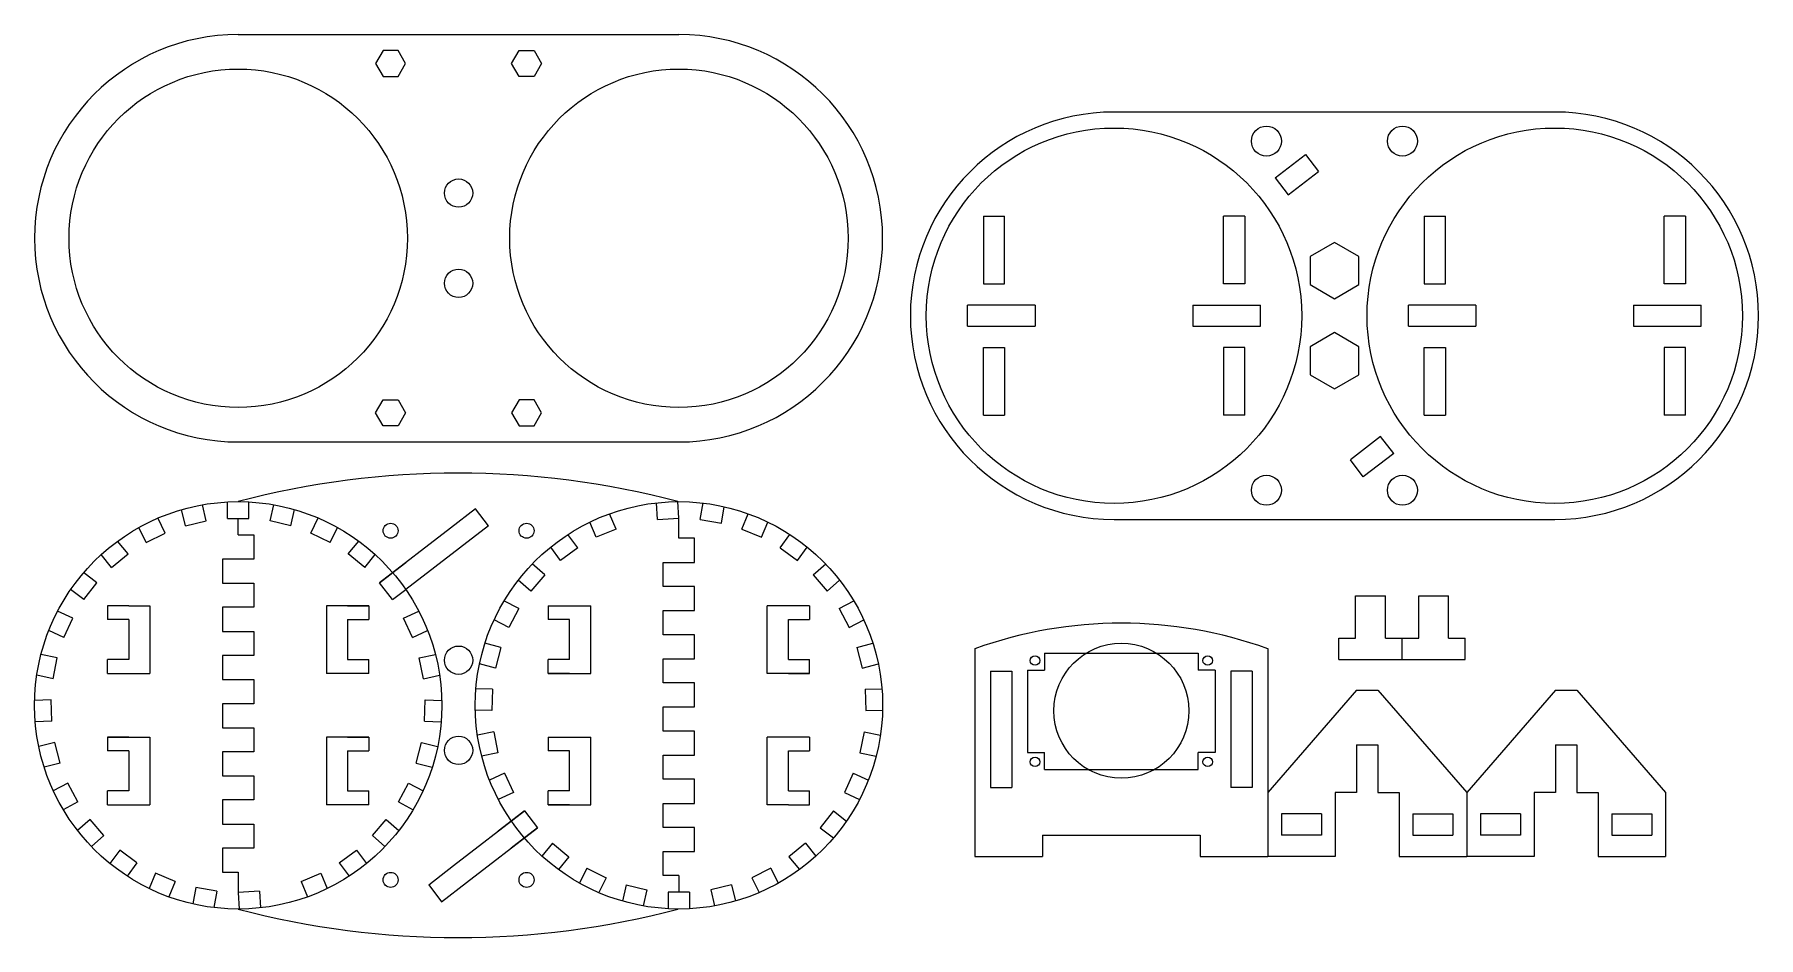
# Model space of a CAD drawing. Header units: inches. Extents: x 4.1 to 18.4, y -2.2 to 5.3.
import ezdxf

# ---------------------------------------------------------------- set-up
doc = ezdxf.new("R2010")
doc.units = ezdxf.units.IN
doc.header["$MEASUREMENT"] = 0

msp = doc.modelspace()

# ---------------------------------------------------------------- linework, layer by layer
for p, q in [((5.772, 5.307), (9.442, 5.307)), ((13.065, 4.662), (16.736, 4.662)), ((14.407, 4.112), (14.659, 4.307)), ((14.659, 4.307), (14.768, 4.166)), ((14.516, 3.972), (14.768, 4.166)), ((14.407, 4.112), (14.516, 3.972)), ((11.977, 3.794), (11.977, 3.231)), ((11.977, 3.794), (12.154, 3.794)), ((12.154, 3.231), (12.154, 3.794)), ((13.977, 3.231), (13.977, 3.794)), ((14.154, 3.794), (13.977, 3.794)), ((14.154, 3.794), (14.154, 3.231)), ((15.647, 3.794), (15.647, 3.231)), ((15.647, 3.794), (15.824, 3.794)), ((15.824, 3.231), (15.824, 3.794)), ((17.647, 3.231), (17.647, 3.794)), ((17.824, 3.794), (17.647, 3.794)), ((17.824, 3.794), (17.824, 3.231)), ((11.977, 3.231), (12.154, 3.231)), ((14.154, 3.231), (13.977, 3.231)), ((15.647, 3.231), (15.824, 3.231)), ((17.824, 3.231), (17.647, 3.231)), ((12.409, 3.054), (11.846, 3.054)), ((11.846, 2.877), (11.846, 3.054)), ((12.409, 3.054), (12.409, 2.877)), ((13.721, 3.054), (14.284, 3.054)), ((13.721, 3.054), (13.721, 2.877)), ((14.284, 2.877), (14.284, 3.054)), ((16.079, 3.054), (15.517, 3.054)), ((15.517, 2.877), (15.517, 3.054)), ((16.079, 3.054), (16.079, 2.877)), ((17.392, 3.054), (17.954, 3.054)), ((17.392, 3.054), (17.392, 2.877)), ((17.954, 2.877), (17.954, 3.054)), ((11.846, 2.877), (12.409, 2.877)), ((13.721, 2.877), (14.284, 2.877)), ((15.517, 2.877), (16.079, 2.877)), ((17.392, 2.877), (17.954, 2.877)), ((11.977, 2.137), (11.977, 2.7)), ((11.977, 2.7), (12.154, 2.7)), ((12.154, 2.7), (12.154, 2.137)), ((13.977, 2.7), (13.977, 2.137)), ((14.154, 2.7), (13.977, 2.7)), ((14.154, 2.137), (14.154, 2.7)), ((15.647, 2.137), (15.647, 2.7)), ((15.647, 2.7), (15.824, 2.7)), ((15.824, 2.7), (15.824, 2.137)), ((17.647, 2.7), (17.647, 2.137)), ((17.824, 2.7), (17.647, 2.7)), ((17.824, 2.137), (17.824, 2.7)), ((11.977, 2.137), (12.154, 2.137)), ((14.154, 2.137), (13.977, 2.137)), ((15.647, 2.137), (15.824, 2.137)), ((17.824, 2.137), (17.647, 2.137)), ((5.772, 1.914), (9.442, 1.914)), ((15.285, 1.959), (15.033, 1.765)), ((15.394, 1.818), (15.285, 1.959)), ((15.141, 1.624), (15.033, 1.765)), ((15.394, 1.818), (15.141, 1.624)), ((5.333, 1.216), (5.301, 1.351)), ((5.506, 1.257), (5.475, 1.391)), ((5.683, 1.277), (5.683, 1.415)), ((5.861, 1.277), (5.861, 1.415)), ((6.037, 1.257), (6.069, 1.391)), ((6.211, 1.216), (6.242, 1.351)), ((7.747, 1.357), (7.539, 1.197)), ((7.856, 1.216), (7.747, 1.357)), ((8.918, 1.189), (8.864, 1.316)), ((9.264, 1.269), (9.256, 1.407)), ((9.442, 1.279), (9.434, 1.418)), ((9.619, 1.269), (9.643, 1.406)), ((9.795, 1.239), (9.818, 1.375)), ((9.965, 1.189), (10.019, 1.316)), ((9.965, 1.189), (10.019, 1.316)), ((5.006, 1.078), (4.944, 1.202)), ((5.006, 1.078), (5.165, 1.156)), ((5.165, 1.156), (5.104, 1.281)), ((5.333, 1.216), (5.506, 1.257)), ((5.683, 1.277), (5.861, 1.277)), ((5.772, 1.14), (5.772, 1.279)), ((6.211, 1.216), (6.037, 1.257)), ((6.378, 1.156), (6.439, 1.281)), ((6.538, 1.078), (6.378, 1.156)), ((6.538, 1.078), (6.599, 1.202)), ((7.539, 1.197), (6.949, 0.742)), ((7.856, 1.216), (7.167, 0.685)), ((8.754, 1.12), (8.7, 1.247)), ((8.918, 1.189), (8.754, 1.12)), ((9.264, 1.269), (9.442, 1.279)), ((9.442, 1.112), (9.442, 1.279)), ((9.619, 1.269), (9.795, 1.239)), ((9.965, 1.189), (10.129, 1.12)), ((9.965, 1.189), (10.129, 1.12)), ((10.129, 1.12), (10.183, 1.247)), ((10.129, 1.12), (10.183, 1.247)), ((13.065, 1.269), (16.736, 1.269)), ((4.856, 0.982), (4.768, 1.089)), ((5.772, 1.14), (5.902, 1.14)), ((5.902, 1.14), (5.902, 0.939)), ((6.687, 0.982), (6.775, 1.089)), ((8.456, 0.927), (8.374, 1.039)), ((8.6, 1.032), (8.456, 0.927)), ((8.6, 1.032), (8.518, 1.144)), ((9.572, 1.112), (9.442, 1.112)), ((9.572, 0.911), (9.572, 1.112)), ((10.284, 1.032), (10.365, 1.144)), ((10.284, 1.032), (10.428, 0.927)), ((10.428, 0.927), (10.509, 1.039)), ((4.718, 0.869), (4.631, 0.976)), ((4.718, 0.869), (4.856, 0.982)), ((5.772, 0.939), (5.641, 0.939)), ((5.641, 0.939), (5.641, 0.738)), ((5.902, 0.939), (5.772, 0.939)), ((6.825, 0.869), (6.687, 0.982)), ((6.825, 0.869), (6.913, 0.976)), ((7.059, 0.826), (7.168, 0.911)), ((8.325, 0.807), (8.22, 0.898)), ((9.312, 0.711), (9.312, 0.911)), ((9.312, 0.911), (9.442, 0.911)), ((9.442, 0.911), (9.572, 0.911)), ((10.559, 0.807), (10.664, 0.898)), ((4.594, 0.742), (4.485, 0.826)), ((4.486, 0.601), (4.594, 0.742)), ((5.641, 0.738), (5.772, 0.738)), ((5.772, 0.738), (5.902, 0.738)), ((5.902, 0.738), (5.902, 0.538)), ((6.949, 0.742), (7.059, 0.826)), ((7.058, 0.601), (6.949, 0.742)), ((8.208, 0.673), (8.103, 0.763)), ((8.325, 0.807), (8.208, 0.673)), ((10.559, 0.807), (10.676, 0.673)), ((10.676, 0.673), (10.78, 0.763)), ((4.486, 0.601), (4.376, 0.685)), ((7.058, 0.601), (7.167, 0.685)), ((8.108, 0.526), (7.985, 0.591)), ((9.442, 0.711), (9.312, 0.711)), ((9.572, 0.711), (9.442, 0.711)), ((9.572, 0.51), (9.572, 0.711)), ((10.776, 0.526), (10.898, 0.591)), ((15.076, 0.456), (15.076, 0.634)), ((15.076, 0.634), (15.325, 0.634)), ((15.325, 0.456), (15.325, 0.634)), ((15.602, 0.456), (15.602, 0.634)), ((15.602, 0.634), (15.851, 0.634)), ((15.851, 0.456), (15.851, 0.634)), ((4.394, 0.448), (4.268, 0.506)), ((4.32, 0.287), (4.394, 0.448)), ((4.86, 0.55), (4.683, 0.55)), ((4.683, 0.55), (4.683, 0.435)), ((4.86, 0.435), (4.683, 0.435)), ((4.86, 0.55), (5.037, 0.55)), ((4.86, 0.435), (4.86, 0.102)), ((5.037, 0.55), (5.037, -0.013)), ((5.772, 0.538), (5.641, 0.538)), ((5.641, 0.538), (5.641, 0.337)), ((5.902, 0.538), (5.772, 0.538)), ((6.506, 0.55), (6.506, -0.013)), ((6.683, 0.55), (6.506, 0.55)), ((6.86, 0.55), (6.683, 0.55)), ((6.683, 0.55), (6.86, 0.55)), ((6.683, 0.435), (6.683, 0.102)), ((6.683, 0.435), (6.86, 0.435)), ((6.86, 0.55), (6.86, 0.435)), ((7.149, 0.448), (7.275, 0.506)), ((7.223, 0.287), (7.149, 0.448)), ((8.025, 0.369), (7.902, 0.433)), ((8.108, 0.526), (8.025, 0.369)), ((8.353, 0.55), (8.707, 0.55)), ((8.353, 0.55), (8.53, 0.55)), ((8.353, 0.55), (8.353, 0.435)), ((8.53, 0.435), (8.353, 0.435)), ((8.53, 0.102), (8.53, 0.435)), ((8.707, -0.013), (8.707, 0.55)), ((9.312, 0.309), (9.312, 0.51)), ((9.312, 0.51), (9.442, 0.51)), ((9.442, 0.51), (9.572, 0.51)), ((10.176, -0.013), (10.176, 0.55)), ((10.53, 0.55), (10.176, 0.55)), ((10.53, 0.55), (10.353, 0.55)), ((10.353, 0.102), (10.353, 0.435)), ((10.353, 0.435), (10.53, 0.435)), ((10.53, 0.55), (10.53, 0.435)), ((10.776, 0.526), (10.859, 0.369)), ((10.859, 0.369), (10.981, 0.433)), ((15.076, 0.279), (15.076, 0.456)), ((15.325, 0.279), (15.325, 0.456)), ((15.602, 0.279), (15.602, 0.456)), ((15.851, 0.279), (15.851, 0.456)), ((4.32, 0.287), (4.194, 0.344)), ((5.641, 0.337), (5.772, 0.337)), ((5.772, 0.337), (5.902, 0.337)), ((5.902, 0.337), (5.902, 0.136)), ((7.223, 0.287), (7.349, 0.344)), ((9.442, 0.309), (9.312, 0.309)), ((9.572, 0.309), (9.442, 0.309)), ((9.572, 0.109), (9.572, 0.309)), ((4.265, 0.117), (4.129, 0.145)), ((4.265, 0.117), (4.129, 0.145)), ((7.278, 0.117), (7.414, 0.145)), ((7.278, 0.117), (7.414, 0.145)), ((7.96, 0.203), (7.826, 0.238)), ((7.96, 0.203), (7.915, 0.031)), ((10.923, 0.203), (11.057, 0.238)), ((10.923, 0.203), (10.969, 0.031)), ((11.907, 0.193), (11.907, -1.537)), ((12.486, 0.156), (13.765, 0.156)), ((12.486, 0.156), (12.486, 0.015)), ((13.765, 0.156), (13.765, 0.015)), ((14.345, 0.193), (14.345, -1.537)), ((14.938, 0.102), (14.938, 0.279)), ((14.938, 0.279), (15.076, 0.279)), ((15.325, 0.279), (15.464, 0.279)), ((15.464, 0.102), (15.464, 0.279)), ((15.464, 0.279), (15.602, 0.279)), ((15.851, 0.279), (15.99, 0.279)), ((15.99, 0.102), (15.99, 0.279)), ((4.23, -0.057), (4.265, 0.117)), ((4.23, -0.057), (4.265, 0.117)), ((4.86, 0.102), (4.683, 0.102)), ((4.683, -0.013), (4.683, 0.102)), ((5.772, 0.136), (5.641, 0.136)), ((5.641, 0.136), (5.641, -0.064)), ((5.902, 0.136), (5.772, 0.136)), ((6.683, 0.102), (6.86, 0.102)), ((6.86, -0.013), (6.86, 0.102)), ((7.314, -0.057), (7.278, 0.117)), ((7.314, -0.057), (7.278, 0.117)), ((7.915, 0.031), (7.781, 0.066)), ((8.53, 0.102), (8.353, 0.102)), ((8.353, -0.013), (8.353, 0.102)), ((9.312, -0.092), (9.312, 0.109)), ((9.312, 0.109), (9.442, 0.109)), ((9.442, 0.109), (9.572, 0.109)), ((10.353, 0.102), (10.53, 0.102)), ((10.53, -0.013), (10.53, 0.102)), ((10.969, 0.031), (11.103, 0.066)), ((12.037, 0.007), (12.214, 0.007)), ((12.037, 0.007), (12.037, -0.962)), ((12.214, 0.007), (12.214, -0.962)), ((12.345, 0.015), (12.486, 0.015)), ((12.345, 0.015), (12.345, -0.671)), ((13.907, 0.015), (13.765, 0.015)), ((13.907, 0.015), (13.907, -0.671)), ((14.037, 0.007), (14.037, -0.962)), ((14.215, 0.007), (14.037, 0.007)), ((14.215, 0.007), (14.215, -0.962)), ((14.938, 0.102), (15.464, 0.102)), ((15.464, 0.102), (15.602, 0.102)), ((15.602, 0.102), (15.851, 0.102)), ((15.851, 0.102), (15.99, 0.102)), ((4.23, -0.057), (4.094, -0.029)), ((4.23, -0.057), (4.094, -0.029)), ((4.683, -0.013), (5.037, -0.013)), ((5.641, -0.064), (5.772, -0.064)), ((5.772, -0.064), (5.902, -0.064)), ((5.902, -0.064), (5.902, -0.265)), ((6.86, -0.013), (6.506, -0.013)), ((6.86, -0.013), (6.683, -0.013)), ((7.314, -0.057), (7.449, -0.029)), ((7.314, -0.057), (7.449, -0.029)), ((7.89, -0.145), (7.751, -0.141)), ((8.353, -0.013), (8.53, -0.013)), ((8.53, -0.013), (8.353, -0.013)), ((8.53, -0.013), (8.707, -0.013)), ((9.442, -0.092), (9.312, -0.092)), ((9.572, -0.092), (9.442, -0.092)), ((9.572, -0.292), (9.572, -0.092)), ((10.353, -0.013), (10.176, -0.013)), ((10.353, -0.013), (10.53, -0.013)), ((10.53, -0.013), (10.353, -0.013)), ((10.994, -0.145), (11.132, -0.141)), ((4.214, -0.234), (4.076, -0.238)), ((4.219, -0.412), (4.214, -0.234)), ((5.641, -0.265), (5.641, -0.465)), ((5.772, -0.265), (5.641, -0.265)), ((5.902, -0.265), (5.772, -0.265)), ((7.324, -0.412), (7.329, -0.234)), ((7.329, -0.234), (7.467, -0.238)), ((7.89, -0.145), (7.884, -0.323)), ((10.994, -0.145), (10.999, -0.323)), ((15.085, -0.152), (14.345, -1.005)), ((15.085, -0.152), (15.262, -0.152)), ((15.262, -0.152), (16.002, -1.005)), ((16.741, -0.152), (16.002, -1.005)), ((16.741, -0.152), (16.919, -0.152)), ((16.919, -0.152), (17.658, -1.005)), ((4.219, -0.412), (4.081, -0.416)), ((7.324, -0.412), (7.462, -0.416)), ((7.884, -0.323), (7.746, -0.319)), ((9.312, -0.493), (9.312, -0.292)), ((9.312, -0.292), (9.442, -0.292)), ((9.442, -0.292), (9.572, -0.292)), ((10.999, -0.323), (11.137, -0.319)), ((4.683, -0.544), (4.86, -0.544)), ((4.86, -0.544), (4.683, -0.544)), ((4.683, -0.544), (4.683, -0.659)), ((4.86, -0.544), (5.037, -0.544)), ((5.037, -0.544), (5.037, -1.107)), ((5.641, -0.465), (5.772, -0.465)), ((5.772, -0.465), (5.902, -0.465)), ((5.902, -0.465), (5.902, -0.666)), ((6.506, -0.544), (6.506, -1.107)), ((6.683, -0.544), (6.506, -0.544)), ((6.683, -0.544), (6.86, -0.544)), ((6.86, -0.544), (6.683, -0.544)), ((6.86, -0.544), (6.86, -0.659)), ((7.9, -0.5), (7.764, -0.528)), ((7.9, -0.5), (7.764, -0.528)), ((7.9, -0.5), (7.935, -0.675)), ((7.9, -0.5), (7.935, -0.675)), ((8.353, -0.544), (8.707, -0.544)), ((8.353, -0.544), (8.53, -0.544)), ((8.353, -0.544), (8.353, -0.659)), ((8.707, -1.107), (8.707, -0.544)), ((9.442, -0.493), (9.312, -0.493)), ((9.572, -0.493), (9.442, -0.493)), ((9.572, -0.694), (9.572, -0.493)), ((10.176, -1.107), (10.176, -0.544)), ((10.53, -0.544), (10.176, -0.544)), ((10.53, -0.544), (10.53, -0.659)), ((10.984, -0.5), (10.949, -0.675)), ((10.984, -0.5), (10.949, -0.675)), ((10.984, -0.5), (11.12, -0.528)), ((10.984, -0.5), (11.12, -0.528)), ((4.245, -0.588), (4.111, -0.623)), ((4.29, -0.76), (4.245, -0.588)), ((4.86, -0.659), (4.683, -0.659)), ((4.86, -0.659), (4.86, -0.992)), ((5.641, -0.666), (5.641, -0.867)), ((5.772, -0.666), (5.641, -0.666)), ((5.902, -0.666), (5.772, -0.666)), ((6.683, -0.659), (6.683, -0.992)), ((6.683, -0.659), (6.86, -0.659)), ((7.253, -0.76), (7.298, -0.588)), ((7.298, -0.588), (7.432, -0.623)), ((7.935, -0.675), (7.799, -0.702)), ((7.935, -0.675), (7.799, -0.702)), ((8.53, -0.659), (8.353, -0.659)), ((8.53, -0.992), (8.53, -0.659)), ((9.312, -0.894), (9.312, -0.694)), ((9.312, -0.694), (9.442, -0.694)), ((9.442, -0.694), (9.572, -0.694)), ((10.353, -0.992), (10.353, -0.659)), ((10.353, -0.659), (10.53, -0.659)), ((10.949, -0.675), (11.084, -0.702)), ((10.949, -0.675), (11.084, -0.702)), ((12.345, -0.671), (12.486, -0.671)), ((12.486, -0.812), (12.486, -0.671)), ((13.907, -0.671), (13.765, -0.671)), ((13.765, -0.812), (13.765, -0.671)), ((15.085, -0.607), (15.085, -1.005)), ((15.085, -0.607), (15.262, -0.607)), ((15.262, -0.607), (15.262, -1.005)), ((16.741, -0.607), (16.919, -0.607)), ((16.741, -0.607), (16.741, -1.005)), ((16.919, -0.607), (16.919, -1.005)), ((4.29, -0.76), (4.156, -0.795)), ((7.253, -0.76), (7.387, -0.795)), ((7.99, -0.844), (7.864, -0.901)), ((7.99, -0.844), (8.064, -1.006)), ((10.894, -0.844), (10.82, -1.006)), ((10.894, -0.844), (11.02, -0.901)), ((12.486, -0.812), (13.765, -0.812)), ((4.354, -0.926), (4.232, -0.99)), ((4.437, -1.083), (4.354, -0.926)), ((4.86, -0.992), (4.683, -0.992)), ((4.683, -1.107), (4.683, -0.992)), ((5.641, -0.867), (5.772, -0.867)), ((5.772, -0.867), (5.902, -0.867)), ((5.902, -0.867), (5.902, -1.067)), ((6.683, -0.992), (6.86, -0.992)), ((6.86, -1.107), (6.86, -0.992)), ((7.106, -1.083), (7.189, -0.926)), ((7.189, -0.926), (7.311, -0.99)), ((8.53, -0.992), (8.353, -0.992)), ((8.353, -1.107), (8.353, -0.992)), ((9.442, -0.894), (9.312, -0.894)), ((9.572, -0.894), (9.442, -0.894)), ((9.572, -1.095), (9.572, -0.894)), ((10.353, -0.992), (10.53, -0.992)), ((10.53, -1.107), (10.53, -0.992)), ((12.037, -0.962), (12.214, -0.962)), ((14.215, -0.962), (14.037, -0.962)), ((4.437, -1.083), (4.315, -1.148)), ((4.683, -1.107), (4.86, -1.107)), ((4.683, -1.107), (5.037, -1.107)), ((5.641, -1.067), (5.641, -1.268)), ((5.772, -1.067), (5.641, -1.067)), ((5.902, -1.067), (5.772, -1.067)), ((6.86, -1.107), (6.506, -1.107)), ((6.86, -1.107), (6.683, -1.107)), ((7.106, -1.083), (7.228, -1.148)), ((8.064, -1.006), (7.938, -1.063)), ((8.53, -1.107), (8.353, -1.107)), ((8.353, -1.107), (8.53, -1.107)), ((8.53, -1.107), (8.707, -1.107)), ((9.312, -1.295), (9.312, -1.095)), ((9.312, -1.095), (9.442, -1.095)), ((9.442, -1.095), (9.572, -1.095)), ((10.353, -1.107), (10.176, -1.107)), ((10.353, -1.107), (10.53, -1.107)), ((10.82, -1.006), (10.946, -1.063)), ((14.345, -1.005), (14.345, -1.537)), ((14.907, -1.005), (14.907, -1.537)), ((15.085, -1.005), (14.907, -1.005)), ((15.262, -1.005), (15.439, -1.005)), ((15.439, -1.005), (15.439, -1.537)), ((15.439, -1.005), (15.439, -1.182)), ((16.002, -1.005), (16.002, -1.537)), ((16.002, -1.005), (16.002, -1.537)), ((16.564, -1.005), (16.564, -1.537)), ((16.741, -1.005), (16.564, -1.005)), ((16.919, -1.005), (17.096, -1.005)), ((17.096, -1.005), (17.096, -1.182)), ((17.096, -1.005), (17.096, -1.537)), ((17.658, -1.005), (17.658, -1.537)), ((4.538, -1.23), (4.433, -1.321)), ((4.654, -1.364), (4.538, -1.23)), ((5.641, -1.268), (5.772, -1.268)), ((5.772, -1.268), (5.902, -1.268)), ((5.902, -1.268), (5.902, -1.468)), ((6.889, -1.364), (7.005, -1.23)), ((7.005, -1.23), (7.11, -1.321)), ((7.566, -1.613), (8.156, -1.158)), ((8.046, -1.242), (7.936, -1.327)), ((8.156, -1.158), (8.046, -1.242)), ((8.156, -1.158), (8.264, -1.299)), ((10.728, -1.158), (10.619, -1.299)), ((10.728, -1.158), (10.837, -1.242)), ((14.793, -1.182), (14.46, -1.182)), ((14.46, -1.182), (14.46, -1.359)), ((14.793, -1.182), (14.793, -1.359)), ((15.554, -1.182), (15.887, -1.182)), ((15.554, -1.182), (15.554, -1.359)), ((15.887, -1.182), (15.887, -1.359)), ((16.449, -1.182), (16.116, -1.182)), ((16.116, -1.182), (16.116, -1.359)), ((16.449, -1.182), (16.449, -1.359)), ((17.211, -1.182), (17.543, -1.182)), ((17.211, -1.182), (17.211, -1.359)), ((17.543, -1.182), (17.543, -1.359)), ((4.654, -1.364), (4.55, -1.455)), ((6.889, -1.364), (6.993, -1.455)), ((7.674, -1.754), (8.264, -1.299)), ((8.155, -1.383), (8.045, -1.468)), ((8.264, -1.299), (8.155, -1.383)), ((8.388, -1.426), (8.301, -1.534)), ((8.388, -1.426), (8.526, -1.539)), ((9.442, -1.295), (9.312, -1.295)), ((9.572, -1.295), (9.442, -1.295)), ((9.572, -1.496), (9.572, -1.295)), ((10.495, -1.426), (10.358, -1.539)), ((10.495, -1.426), (10.583, -1.534)), ((10.619, -1.299), (10.729, -1.383)), ((12.47, -1.359), (13.782, -1.359)), ((12.47, -1.359), (12.47, -1.537)), ((13.782, -1.359), (13.782, -1.537)), ((14.793, -1.359), (14.46, -1.359)), ((15.439, -1.359), (15.439, -1.537)), ((15.554, -1.359), (15.887, -1.359)), ((16.449, -1.359), (16.116, -1.359)), ((17.096, -1.359), (17.096, -1.537)), ((17.211, -1.359), (17.543, -1.359)), ((4.785, -1.485), (4.704, -1.597)), ((4.929, -1.589), (4.785, -1.485)), ((5.641, -1.468), (5.641, -1.669)), ((5.772, -1.468), (5.641, -1.468)), ((5.902, -1.468), (5.772, -1.468)), ((6.614, -1.589), (6.758, -1.485)), ((6.758, -1.485), (6.839, -1.597)), ((8.526, -1.539), (8.438, -1.646)), ((9.312, -1.697), (9.312, -1.496)), ((9.312, -1.496), (9.442, -1.496)), ((9.442, -1.496), (9.572, -1.496)), ((10.358, -1.539), (10.445, -1.646)), ((11.907, -1.537), (12.47, -1.537)), ((13.782, -1.537), (14.345, -1.537)), ((14.907, -1.537), (14.345, -1.537)), ((15.439, -1.537), (16.002, -1.537)), ((16.564, -1.537), (16.002, -1.537)), ((17.096, -1.537), (17.658, -1.537)), ((4.929, -1.589), (4.848, -1.701)), ((5.084, -1.677), (5.03, -1.804)), ((5.084, -1.677), (5.03, -1.804)), ((5.248, -1.746), (5.084, -1.677)), ((5.248, -1.746), (5.084, -1.677)), ((5.641, -1.669), (5.772, -1.669)), ((5.772, -1.669), (5.772, -1.836)), ((6.295, -1.746), (6.459, -1.677)), ((6.459, -1.677), (6.513, -1.804)), ((6.614, -1.589), (6.695, -1.701)), ((7.358, -1.773), (7.566, -1.613)), ((8.676, -1.635), (8.615, -1.759)), ((8.676, -1.635), (8.835, -1.714)), ((8.835, -1.714), (8.774, -1.838)), ((9.442, -1.697), (9.312, -1.697)), ((9.442, -1.697), (9.442, -1.836)), ((10.208, -1.635), (10.048, -1.714)), ((10.048, -1.714), (10.109, -1.838)), ((10.208, -1.635), (10.269, -1.759)), ((5.248, -1.746), (5.194, -1.873)), ((5.248, -1.746), (5.194, -1.873)), ((5.419, -1.796), (5.395, -1.932)), ((5.594, -1.826), (5.419, -1.796)), ((5.594, -1.826), (5.57, -1.963)), ((5.949, -1.826), (5.772, -1.836)), ((5.772, -1.836), (5.78, -1.975)), ((5.949, -1.826), (5.957, -1.965)), ((6.295, -1.746), (6.349, -1.873)), ((7.358, -1.773), (7.466, -1.914)), ((7.466, -1.914), (7.674, -1.754)), ((9.003, -1.773), (8.972, -1.908)), ((9.003, -1.773), (9.176, -1.814)), ((9.176, -1.814), (9.145, -1.949)), ((9.353, -1.834), (9.353, -1.972)), ((9.531, -1.834), (9.353, -1.834)), ((9.531, -1.834), (9.531, -1.972)), ((9.881, -1.773), (9.707, -1.814)), ((9.707, -1.814), (9.739, -1.949)), ((9.881, -1.773), (9.912, -1.908))]:
    msp.add_line(p, q)
for points in [[(7.166, 5.064), (7.103, 5.173), (6.978, 5.173), (6.916, 5.064), (6.978, 4.956), (7.103, 4.956)], [(8.048, 5.064), (8.111, 5.173), (8.236, 5.173), (8.298, 5.064), (8.236, 4.956), (8.111, 4.956)], [(15.103, 3.459), (14.9, 3.576), (14.697, 3.459), (14.697, 3.224), (14.9, 3.107), (15.103, 3.224)], [(15.103, 2.707), (14.9, 2.824), (14.697, 2.707), (14.697, 2.472), (14.9, 2.355), (15.103, 2.472)], [(7.166, 2.157), (7.103, 2.048), (6.978, 2.048), (6.916, 2.157), (6.978, 2.265), (7.103, 2.265)], [(8.048, 2.157), (8.111, 2.048), (8.236, 2.048), (8.298, 2.157), (8.236, 2.265), (8.111, 2.265)]]:
    msp.add_lwpolyline(points, close=True)
for centre, radius in [((5.772, 3.61), 1.409), ((9.442, 3.61), 1.409), ((13.065, 2.965), 1.563), ((14.334, 4.419), 0.125), ((16.735, 2.965), 1.563), ((15.467, 4.419), 0.125), ((7.607, 3.986), 0.118), ((7.607, 3.235), 0.118), ((14.334, 1.512), 0.125), ((15.467, 1.512), 0.125), ((5.772, -0.279), 1.696), ((9.442, -0.279), 1.696), ((7.041, 1.175), 0.0625), ((8.173, 1.175), 0.0625), ((7.607, 0.097), 0.118), ((13.126, -0.324), 0.562), ((12.407, 0.094), 0.0394), ((12.407, 0.094), 0.0394), ((12.407, 0.094), 0.0394), ((12.407, 0.094), 0.0394), ((12.407, 0.094), 0.0394), ((12.407, 0.094), 0.0394), ((12.407, 0.094), 0.0394), ((13.845, 0.094), 0.0394), ((13.845, 0.094), 0.0394), ((13.845, 0.094), 0.0394), ((13.845, 0.094), 0.0394), ((13.845, 0.094), 0.0394), ((13.845, 0.094), 0.0394), ((13.845, 0.094), 0.0394), ((7.607, -0.654), 0.118), ((12.407, -0.75), 0.0394), ((12.407, -0.75), 0.0394), ((12.407, -0.75), 0.0394), ((12.407, -0.75), 0.0394), ((12.407, -0.75), 0.0394), ((12.407, -0.75), 0.0394), ((12.407, -0.75), 0.0394), ((13.845, -0.75), 0.0394), ((13.845, -0.75), 0.0394), ((13.845, -0.75), 0.0394), ((13.845, -0.75), 0.0394), ((13.845, -0.75), 0.0394), ((13.845, -0.75), 0.0394), ((13.845, -0.75), 0.0394), ((7.041, -1.732), 0.0625), ((8.173, -1.732), 0.0625)]:
    msp.add_circle(centre, radius)
for centre, radius, start, end in [((5.772, 3.61), 1.696, 90, 270), ((9.442, 3.61), 1.696, 270, 90), ((13.065, 2.965), 1.696, 90, 270), ((16.736, 2.965), 1.696, 270, 90), ((7.603, -5.529), 7.184, 75.2329, 104.7665), ((13.126, -3.201), 3.606, 70.2412, 109.7588), ((7.603, 4.972), 7.184, 255.2335, 284.7671)]:
    msp.add_arc(centre, radius, start, end)

doc.saveas('drawing.dxf')
